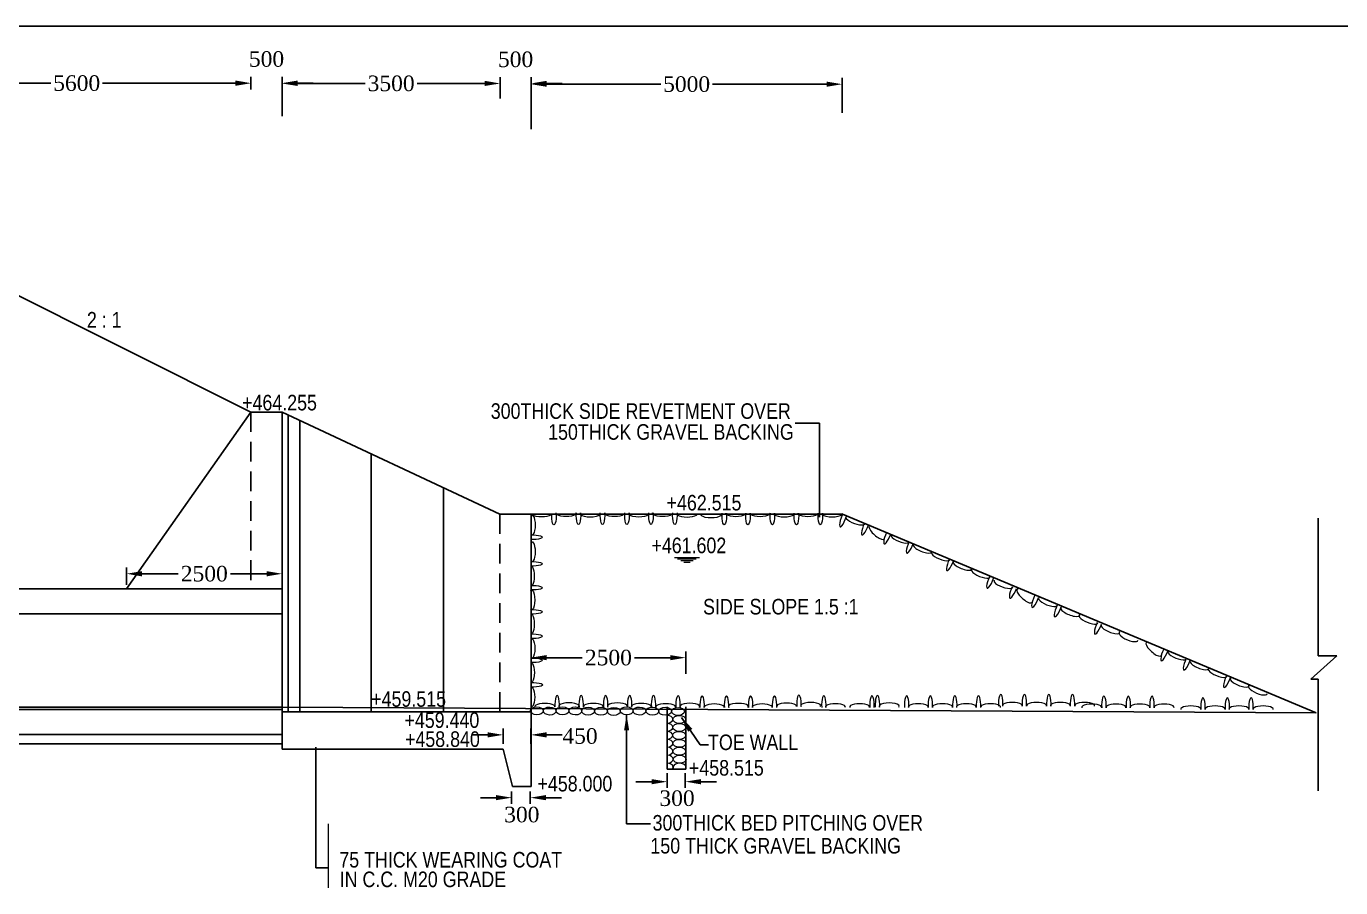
# Model space of a CAD drawing. Header units: millimetres. Extents: x 80 to 7279, y -662 to 1358.
# Drawn here: x 6059.9 to 6271.1, y 1219.4 to 1357.8 of the extents above; entities that cross this region are included whole.
import ezdxf
from ezdxf.enums import TextEntityAlignment as Align

# ---------------------------------------------------------------- set-up
doc = ezdxf.new("R2010")
doc.units = ezdxf.units.MM
doc.linetypes.add('DASHED', pattern=[19.05, 12.7, -6.35])
doc.layers.add('TEXT_GENERAL', color=4, linetype='Continuous')
doc.styles.add('ARIAL NARROW', font='ARIALN.TTF')
doc.styles.get("Standard").update_dxf_attribs({"font": 'times.ttf', "height": 2.5})
doc.styles.add('TNR_2.5', font='times.ttf', dxfattribs={"height": 2.5})
doc.dimstyles.new('STANDARD$7', dxfattribs={"dimtxt": 2, "dimasz": 2, "dimexe": 1.25, "dimexo": 0.625, "dimtad": 1, "dimdec": 0, "dimlfac": 0.5, "dimdsep": 46, "dimtxsty": 'Standard', "dimcen": 2.5, "dimadec": 0, "dimazin": 0, "dimtfac": 1, "dimtdec": 0, "dimtmove": 0, "dimatfit": 3, "dimfxl": 1, "dimtolj": 1, "dimtzin": 0, "dimarcsym": 0})
doc.dimstyles.new('STYLE_ESH', dxfattribs={"dimtxt": 2.5, "dimasz": 2.5, "dimexe": 1, "dimexo": 0.625, "dimtad": 0, "dimtih": 1, "dimtoh": 1, "dimdec": 0, "dimlfac": 100, "dimzin": 9, "dimdsep": 46, "dimtxsty": 'TNR_2.5', "dimcen": 2.5, "dimadec": 0, "dimazin": 2, "dimtfac": 1, "dimtdec": 0, "dimtofl": 0, "dimtmove": 2, "dimatfit": 3, "dimfxl": 1, "dimarcsym": 0})

# ---------------------------------------------------------------- blocks, each defined once
blk = doc.blocks.new('*D123')
at = {"color": 0, "lineweight": -2, "transparency": 16777216}
for p, q in [((6096.04, 1347.68), (6096.04, 1349.7)), ((6101.04, 1347.68), (6101.04, 1349.7)), ((6093.54, 1348.7), (6091.04, 1348.7)), ((6103.54, 1348.7), (6106.04, 1348.7))]:
    blk.add_line(p, q, dxfattribs=at)
at = {"color": 0, "transparency": 16777216}
for points in [[(6093.54, 1349.12), (6093.54, 1348.29), (6096.04, 1348.7)], [(6103.54, 1349.12), (6103.54, 1348.29), (6101.04, 1348.7)]]:
    blk.add_solid(points, dxfattribs=at)
at = {"layer": 'Defpoints', "color": 0, "transparency": 16777216}
for p in [(6096.04, 1348.7), (6096.04, 1347.05), (6101.04, 1347.05)]:
    blk.add_point(p, dxfattribs=at)
at = {"color": 0, "transparency": 16777216, "insert": (6098.54, 1352.56), "char_height": 2.5, "attachment_point": 5, "style": 'TNR_2.5'}
blk.add_mtext('500', dxfattribs=at)
blk = doc.blocks.new('*D124')
at = {"color": 0, "lineweight": -2, "transparency": 16777216}
for p, q in [((6040.04, 1342.49), (6040.04, 1349.69)), ((6096.04, 1347.68), (6096.04, 1349.69)), ((6042.54, 1348.69), (6063.88, 1348.69)), ((6093.54, 1348.69), (6072.2, 1348.69))]:
    blk.add_line(p, q, dxfattribs=at)
at = {"color": 0, "transparency": 16777216}
for points in [[(6042.54, 1349.11), (6042.54, 1348.27), (6040.04, 1348.69)], [(6093.54, 1349.11), (6093.54, 1348.27), (6096.04, 1348.69)]]:
    blk.add_solid(points, dxfattribs=at)
at = {"layer": 'Defpoints', "color": 0, "transparency": 16777216}
for p in [(6040.04, 1348.69), (6096.04, 1347.05), (6040.04, 1341.86)]:
    blk.add_point(p, dxfattribs=at)
at = {"color": 0, "transparency": 16777216, "insert": (6068.04, 1348.69), "char_height": 2.5, "attachment_point": 5, "style": 'TNR_2.5'}
blk.add_mtext('5600', dxfattribs=at)
blk = doc.blocks.new('*D125')
at = {"color": 0, "lineweight": -2, "transparency": 16777216}
for p, q in [((6141.04, 1341.32), (6141.04, 1349.53)), ((6143.54, 1348.53), (6161.88, 1348.53)), ((6188.54, 1348.53), (6170.2, 1348.53)), ((6191.04, 1343.91), (6191.04, 1349.53))]:
    blk.add_line(p, q, dxfattribs=at)
at = {"color": 0, "transparency": 16777216}
for points in [[(6143.54, 1348.95), (6143.54, 1348.12), (6141.04, 1348.53)], [(6188.54, 1348.95), (6188.54, 1348.12), (6191.04, 1348.53)]]:
    blk.add_solid(points, dxfattribs=at)
at = {"layer": 'Defpoints', "color": 0, "transparency": 16777216}
for p in [(6191.04, 1348.53), (6191.04, 1343.28), (6141.04, 1340.7)]:
    blk.add_point(p, dxfattribs=at)
at = {"color": 0, "transparency": 16777216, "insert": (6166.04, 1348.53), "char_height": 2.5, "attachment_point": 5, "style": 'TNR_2.5'}
blk.add_mtext('5000', dxfattribs=at)
blk = doc.blocks.new('*D128')
at = {"color": 0, "lineweight": -2, "transparency": 16777216}
for p, q in [((6141.05, 1253.83), (6141.05, 1257.4)), ((6165.9, 1253.83), (6165.9, 1257.4)), ((6143.55, 1256.4), (6149.26, 1256.4)), ((6163.4, 1256.4), (6157.68, 1256.4))]:
    blk.add_line(p, q, dxfattribs=at)
at = {"color": 0, "transparency": 16777216}
for points in [[(6143.55, 1256.82), (6143.55, 1255.99), (6141.05, 1256.4)], [(6163.4, 1256.82), (6163.4, 1255.99), (6165.9, 1256.4)]]:
    blk.add_solid(points, dxfattribs=at)
at = {"layer": 'Defpoints', "color": 0, "transparency": 16777216}
for p in [(6141.05, 1256.4), (6141.05, 1253.21), (6165.9, 1253.21)]:
    blk.add_point(p, dxfattribs=at)
at = {"color": 0, "transparency": 16777216, "insert": (6153.47, 1256.4), "char_height": 2.5, "attachment_point": 5, "style": 'TNR_2.5'}
blk.add_mtext('2500', dxfattribs=at)
blk = doc.blocks.new('*D129')
at = {"color": 0, "lineweight": -2, "transparency": 16777216}
for p, q in [((6162.9, 1237.87), (6162.9, 1235.48)), ((6165.82, 1237.87), (6165.82, 1235.48)), ((6160.4, 1236.48), (6157.9, 1236.48)), ((6168.32, 1236.48), (6170.82, 1236.48))]:
    blk.add_line(p, q, dxfattribs=at)
at = {"color": 0, "transparency": 16777216}
for points in [[(6160.4, 1236.89), (6160.4, 1236.06), (6162.9, 1236.48)], [(6168.32, 1236.89), (6168.32, 1236.06), (6165.82, 1236.48)]]:
    blk.add_solid(points, dxfattribs=at)
at = {"layer": 'Defpoints', "color": 0, "transparency": 16777216}
for p in [(6162.9, 1238.5), (6165.82, 1238.5), (6162.9, 1236.48)]:
    blk.add_point(p, dxfattribs=at)
at = {"color": 0, "transparency": 16777216, "insert": (6164.5, 1233.81), "char_height": 2.5, "attachment_point": 5, "style": 'TNR_2.5'}
blk.add_mtext('300', dxfattribs=at)
blk = doc.blocks.new('*D132')
at = {"color": 0, "lineweight": -2, "transparency": 16777216}
for p, q in [((6076.04, 1268.08), (6076.04, 1270.88)), ((6078.54, 1269.88), (6084.33, 1269.88)), ((6098.54, 1269.88), (6092.75, 1269.88)), ((6101.04, 1268.08), (6101.04, 1270.88))]:
    blk.add_line(p, q, dxfattribs=at)
at = {"color": 0, "transparency": 16777216}
for points in [[(6078.54, 1270.3), (6078.54, 1269.46), (6076.04, 1269.88)], [(6098.54, 1270.3), (6098.54, 1269.46), (6101.04, 1269.88)]]:
    blk.add_solid(points, dxfattribs=at)
at = {"layer": 'Defpoints', "color": 0, "transparency": 16777216}
for p in [(6076.04, 1269.88), (6076.04, 1267.45), (6101.04, 1267.45)]:
    blk.add_point(p, dxfattribs=at)
at = {"color": 0, "transparency": 16777216, "insert": (6088.54, 1269.88), "char_height": 2.5, "attachment_point": 5, "style": 'TNR_2.5'}
blk.add_mtext('2500', dxfattribs=at)
blk = doc.blocks.new('*D134')
at = {"color": 0, "lineweight": -2, "transparency": 16777216}
for p, q in [((6134.05, 1244), (6131.55, 1244)), ((6136.55, 1242.58), (6136.55, 1245)), ((6141.03, 1242.58), (6141.03, 1245)), ((6143.53, 1244), (6146.03, 1244))]:
    blk.add_line(p, q, dxfattribs=at)
at = {"color": 0, "transparency": 16777216}
for points in [[(6134.05, 1244.42), (6134.05, 1243.58), (6136.55, 1244)], [(6143.53, 1244.42), (6143.53, 1243.58), (6141.03, 1244)]]:
    blk.add_solid(points, dxfattribs=at)
at = {"layer": 'Defpoints', "color": 0, "transparency": 16777216}
for p in [(6136.55, 1244), (6136.55, 1241.95), (6141.03, 1241.95)]:
    blk.add_point(p, dxfattribs=at)
at = {"color": 0, "transparency": 16777216, "insert": (6148.91, 1243.8), "char_height": 2.5, "attachment_point": 5, "style": 'TNR_2.5'}
blk.add_mtext('450', dxfattribs=at)
blk = doc.blocks.new('*D133')
at = {"color": 0, "lineweight": -2, "transparency": 16777216}
for p, q in [((6135.42, 1233.91), (6132.92, 1233.91)), ((6137.92, 1234.88), (6137.92, 1232.91)), ((6140.92, 1234.88), (6140.92, 1232.91)), ((6143.42, 1233.91), (6145.92, 1233.91))]:
    blk.add_line(p, q, dxfattribs=at)
at = {"color": 0, "transparency": 16777216}
for points in [[(6135.42, 1234.33), (6135.42, 1233.5), (6137.92, 1233.91)], [(6143.42, 1234.33), (6143.42, 1233.5), (6140.92, 1233.91)]]:
    blk.add_solid(points, dxfattribs=at)
at = {"layer": 'Defpoints', "color": 0, "transparency": 16777216}
for p in [(6137.92, 1235.51), (6140.92, 1235.51), (6140.92, 1233.91)]:
    blk.add_point(p, dxfattribs=at)
at = {"color": 0, "transparency": 16777216, "insert": (6139.56, 1231.18), "char_height": 2.5, "attachment_point": 5, "style": 'TNR_2.5'}
blk.add_mtext('300', dxfattribs=at)
blk = doc.blocks.new('*D162')
at = {"color": 0, "lineweight": -2, "transparency": 16777216}
for p, q in [((6101.04, 1343.37), (6101.04, 1349.65)), ((6136.08, 1346.21), (6136.08, 1349.65)), ((6103.54, 1348.65), (6114.39, 1348.65)), ((6133.58, 1348.65), (6122.74, 1348.65))]:
    blk.add_line(p, q, dxfattribs=at)
at = {"color": 0, "transparency": 16777216}
for points in [[(6103.54, 1349.07), (6103.54, 1348.24), (6101.04, 1348.65)], [(6133.58, 1349.07), (6133.58, 1348.24), (6136.08, 1348.65)]]:
    blk.add_solid(points, dxfattribs=at)
at = {"layer": 'Defpoints', "color": 0, "transparency": 16777216}
for p in [(6136.08, 1348.65), (6136.08, 1345.58), (6101.04, 1342.74)]:
    blk.add_point(p, dxfattribs=at)
at = {"color": 0, "transparency": 16777216, "insert": (6118.56, 1348.65), "char_height": 2.5, "attachment_point": 5, "style": 'TNR_2.5'}
blk.add_mtext('3500', dxfattribs=at)
blk = doc.blocks.new('*D163')
at = {"color": 0, "lineweight": -2, "transparency": 16777216}
for p, q in [((6136.08, 1346.21), (6136.08, 1349.65)), ((6141.04, 1346.17), (6141.04, 1349.65)), ((6133.58, 1348.65), (6131.08, 1348.65)), ((6143.54, 1348.65), (6146.04, 1348.65))]:
    blk.add_line(p, q, dxfattribs=at)
at = {"color": 0, "transparency": 16777216}
for points in [[(6133.58, 1349.07), (6133.58, 1348.24), (6136.08, 1348.65)], [(6143.54, 1349.07), (6143.54, 1348.24), (6141.04, 1348.65)]]:
    blk.add_solid(points, dxfattribs=at)
at = {"layer": 'Defpoints', "color": 0, "transparency": 16777216}
for p in [(6141.04, 1348.65), (6136.08, 1345.58), (6141.04, 1345.54)]:
    blk.add_point(p, dxfattribs=at)
at = {"color": 0, "transparency": 16777216, "insert": (6138.56, 1352.51), "char_height": 2.5, "attachment_point": 5, "style": 'TNR_2.5'}
blk.add_mtext('500', dxfattribs=at)

msp = doc.modelspace()

# ---------------------------------------------------------------- linework, layer by layer
for p, q in [((6439.508, 1357.834), (5276.414, 1357.834)), ((6040.039, 1323.854), (6096.039, 1295.854)), ((6096.039, 1295.854), (6076.039, 1267.454)), ((6096.039, 1295.854), (6101.039, 1295.854)), ((6101.039, 1295.854), (6101.039, 1241.704)), ((6101.039, 1295.854), (6136.039, 1279.454)), ((6102.039, 1295.386), (6102.039, 1247.704)), ((6103.867, 1294.529), (6103.867, 1247.704)), ((6115.331, 1289.157), (6115.331, 1247.704)), ((6126.997, 1283.691), (6126.997, 1247.704)), ((6136.039, 1279.454), (6141.039, 1279.454)), ((6136.085, 1279.454), (6141.085, 1279.454)), ((6141.039, 1279.454), (6141.039, 1247.704)), ((6141.085, 1279.454), (6191.085, 1279.454)), ((6141.085, 1279.454), (6149.158, 1279.454)), ((6191.085, 1279.454), (6267.182, 1247.557)), ((6267.524, 1256.677), (6267.524, 1278.793)), ((6101.039, 1267.454), (5764.039, 1267.454)), ((6101.039, 1263.454), (5764.039, 1263.454)), ((6267.524, 1261.368), (6267.524, 1256.677)), ((6270.524, 1256.677), (6266.349, 1252.935)), ((6267.524, 1256.677), (6270.524, 1256.677)), ((6266.349, 1252.935), (6267.524, 1252.935)), ((6267.524, 1252.935), (6267.524, 1235.002)), ((6267.524, 1242.175), (6267.524, 1252.935)), ((6267.524, 1252.935), (6267.524, 1243.449)), ((6267.524, 1252.935), (6267.524, 1242.175)), ((5475.054, 1248.454), (6101.054, 1248.454)), ((6101.054, 1248.454), (6267.182, 1247.557)), ((6162.899, 1248.497), (6162.899, 1238.497)), ((6165.899, 1248.497), (6165.899, 1238.497)), ((5475.054, 1248.054), (6101.054, 1248.054)), ((6101.054, 1247.704), (6141.039, 1247.704)), ((6137.039, 1247.704), (6141.039, 1247.704)), ((6141.039, 1247.704), (6141.039, 1241.704)), ((5475.054, 1244.054), (6101.054, 1244.054)), ((5475.054, 1242.554), (6101.054, 1242.554)), ((6101.054, 1241.704), (6136.539, 1241.704)), ((6136.539, 1241.704), (6138.039, 1235.704)), ((6141.039, 1241.704), (6141.039, 1235.704)), ((6162.899, 1238.497), (6165.899, 1238.497)), ((6141.039, 1235.704), (6138.039, 1235.704))]:
    msp.add_line(p, q)
at = {"linetype": 'DASHED', "ltscale": 0.25}
for p, q in [((6096.039, 1295.854), (6096.039, 1267.454)), ((6136.039, 1279.454), (6136.039, 1247.704))]:
    msp.add_line(p, q, dxfattribs=at)
at = {"color": 0, "lineweight": 5, "extrusion": (0, 0, -1)}
for centre, major_axis, ratio, start_param, end_param in [((6142.741, 1279.531), (-1.608, 0), 0.3287987, 3.0318989, 6.392879), ((6141.167, 1277.699), (0, -1.608), 0.3287987, 3.0318989, 6.392879), ((6144.718, 1279.237), (0, -1.516), 0.2389838, 4.4780473, 8.0883233), ((6146.678, 1279.59), (-1.608, 0), 0.3287987, 3.0318989, 6.392879), ((6148.655, 1279.296), (0, -1.516), 0.2389838, 4.4780473, 8.0883233), ((6150.551, 1279.499), (1.608, 0), 0.3287987, -0.2845187, 3.4261114), ((6152.522, 1279.312), (0, -1.516), 0.2389838, 4.4780473, 8.0883233), ((6154.47, 1279.606), (-1.608, 0), 0.3287987, 3.0318989, 6.392879), ((6156.447, 1279.312), (0, -1.516), 0.2389838, 4.4780473, 8.0883233), ((6158.343, 1279.516), (1.608, 0), 0.3287987, -0.2845187, 3.4261114), ((6160.313, 1279.312), (0, -1.516), 0.2389838, 4.4780473, 8.0883233), ((6162.171, 1279.606), (-1.608, 0), 0.3287987, 3.0318989, 6.392879), ((6164.148, 1279.312), (0, -1.516), 0.2389838, 4.4780473, 8.0883233), ((6166.099, 1279.461), (-1.608, 0), 0.3287987, 3.0318989, 6.392879), ((6169.972, 1279.371), (1.608, 0), 0.3287987, -0.2845187, 3.4261114), ((6172.083, 1279.282), (0, -1.516), 0.2389838, 4.4780473, 8.0883233), ((6173.94, 1279.576), (-1.608, 0), 0.3287987, 3.0318989, 6.392879), ((6175.888, 1279.282), (0, -1.516), 0.2389838, 4.4780473, 8.0883233), ((6177.836, 1279.576), (-1.608, 0), 0.3287987, 3.0318989, 6.392879), ((6179.813, 1279.282), (0, -1.516), 0.2389838, 4.4780473, 8.0883233), ((6181.709, 1279.485), (1.608, 0), 0.3287987, -0.2845187, 3.4261114), ((6183.679, 1279.282), (0, -1.516), 0.2389838, 4.4780473, 8.0883233), ((6185.536, 1279.576), (-1.608, 0), 0.3287987, 3.0318989, 6.392879), ((6187.513, 1279.282), (0, -1.516), 0.2389838, 4.4780473, 8.0883233), ((6189.409, 1279.485), (1.608, 0), 0.3287987, -0.2845187, 3.4261114), ((6141.317, 1275.748), (1.516, 0), 0.2389838, 4.4780473, 8.0883233), ((6141.167, 1273.421), (0, -1.608), 0.3287987, 3.0318989, 6.392879), ((6141.317, 1271.47), (1.516, 0), 0.2389838, 4.4780473, 8.0883233), ((6141.022, 1269.493), (0, -1.608), 0.3287987, 3.0318989, 6.392879), ((6141.317, 1267.636), (1.516, 0), 0.2389838, 4.4780473, 8.0883233), ((6141.113, 1265.665), (0, 1.608), 0.3287987, -0.2845187, 3.4261114), ((6141.317, 1263.769), (1.516, 0), 0.2389838, 4.4780473, 8.0883233), ((6141.022, 1261.792), (0, -1.608), 0.3287987, 3.0318989, 6.392879), ((6141.317, 1259.845), (1.516, 0), 0.2389838, 4.4780473, 8.0883233), ((6141.129, 1257.873), (0, 1.608), 0.3287987, -0.2845187, 3.4261114), ((6141.333, 1255.978), (1.516, 0), 0.2389838, 4.4780473, 8.0883233), ((6141.039, 1254.001), (0, -1.608), 0.3287987, 3.0318989, 6.392879), ((6141.391, 1252.04), (1.516, 0), 0.2389838, 4.4780473, 8.0883233), ((6141.097, 1250.063), (0, -1.608), 0.3287987, 3.0318989, 6.392879)]:
    msp.add_ellipse(centre, major_axis=major_axis, ratio=ratio, start_param=start_param, end_param=end_param, dxfattribs=at)
at = {"color": 0, "lineweight": 5}
for centre, major_axis, ratio, start_param, end_param in [((6191.227, 1278.832), (-0.511, -1.428), 0.2389838, 4.4780473, 8.0883233), ((6193.163, 1278.452), (1.514, -0.542), 0.3287987, 3.0318989, 6.392879), ((6194.791, 1277.539), (-0.577, -1.402), 0.2389838, 4.4780473, 8.0883233), ((6196.572, 1276.52), (-1.203, 1.067), 0.3287987, -0.2845187, 3.4261114), ((6198.366, 1276.068), (-0.577, -1.402), 0.2389838, 4.4780473, 8.0883233), ((6200.306, 1275.588), (1.487, -0.612), 0.3287987, 3.0318989, 6.392879), ((6201.995, 1274.574), (-0.577, -1.402), 0.2389838, 4.4780473, 8.0883233), ((6203.89, 1273.997), (-1.487, 0.612), 0.3287987, -0.2845187, 3.4261114), ((6206.844, 1272.763), (1.487, -0.612), 0.3287987, 3.0318989, 6.392879), ((6208.449, 1271.785), (-0.577, -1.402), 0.2389838, 4.4780473, 8.0883233), ((6210.349, 1271.223), (-1.487, 0.612), 0.3287987, -0.2845187, 3.4261114), ((6213.291, 1269.947), (1.487, -0.612), 0.3287987, 3.0318989, 6.392879), ((6214.897, 1268.969), (-0.577, -1.402), 0.2389838, 4.4780473, 8.0883233), ((6216.931, 1268.259), (1.514, -0.542), 0.3287987, 3.0318989, 6.392879), ((6218.559, 1267.347), (-0.577, -1.402), 0.2389838, 4.4780473, 8.0883233), ((6220.341, 1266.328), (-1.203, 1.067), 0.3287987, -0.2845187, 3.4261114), ((6222.135, 1265.876), (-0.577, -1.402), 0.2389838, 4.4780473, 8.0883233), ((6224.075, 1265.395), (1.487, -0.612), 0.3287987, 3.0318989, 6.392879), ((6225.764, 1264.382), (-0.577, -1.402), 0.2389838, 4.4780473, 8.0883233), ((6227.658, 1263.805), (-1.487, 0.612), 0.3287987, -0.2845187, 3.4261114), ((6230.612, 1262.571), (1.487, -0.612), 0.3287987, 3.0318989, 6.392879), ((6232.218, 1261.592), (-0.577, -1.402), 0.2389838, 4.4780473, 8.0883233), ((6234.118, 1261.031), (-1.487, 0.612), 0.3287987, -0.2845187, 3.4261114), ((6237.06, 1259.755), (1.487, -0.612), 0.3287987, 3.0318989, 6.392879), ((6241.087, 1257.765), (-1.203, 1.067), 0.3287987, -0.2845187, 3.4261114), ((6242.881, 1257.313), (-0.577, -1.402), 0.2389838, 4.4780473, 8.0883233), ((6244.821, 1256.833), (1.487, -0.612), 0.3287987, 3.0318989, 6.392879), ((6246.51, 1255.819), (-0.577, -1.402), 0.2389838, 4.4780473, 8.0883233), ((6248.404, 1255.243), (-1.487, 0.612), 0.3287987, -0.2845187, 3.4261114), ((6251.359, 1254.009), (1.487, -0.612), 0.3287987, 3.0318989, 6.392879), ((6252.964, 1253.03), (-0.577, -1.402), 0.2389838, 4.4780473, 8.0883233), ((6254.864, 1252.468), (-1.487, 0.612), 0.3287987, -0.2845187, 3.4261114), ((6145.231, 1248.831), (0, 1.516), 0.2389838, 4.4780473, 8.0883233), ((6149.098, 1248.814), (0, 1.516), 0.2389838, 4.4780473, 8.0883233), ((6153.023, 1248.814), (0, 1.516), 0.2389838, 4.4780473, 8.0883233), ((6156.889, 1248.814), (0, 1.516), 0.2389838, 4.4780473, 8.0883233), ((6160.723, 1248.814), (0, 1.516), 0.2389838, 4.4780473, 8.0883233), ((6164.661, 1248.756), (0, 1.516), 0.2389838, 4.4780473, 8.0883233), ((6168.528, 1248.74), (0, 1.516), 0.2389838, 4.4780473, 8.0883233), ((6172.453, 1248.74), (0, 1.516), 0.2389838, 4.4780473, 8.0883233), ((6176.319, 1248.74), (0, 1.516), 0.2389838, 4.4780473, 8.0883233), ((6180.153, 1248.74), (0, 1.516), 0.2389838, 4.4780473, 8.0883233), ((6184.081, 1248.884), (0, 1.516), 0.2389838, 4.4780473, 8.0883233), ((6188.089, 1248.77), (0, 1.516), 0.2389838, 4.4780473, 8.0883233), ((6195.818, 1248.77), (0, 1.516), 0.2389838, 4.4780473, 8.0883233), ((6196.696, 1248.815), (0, 1.516), 0.2389838, 4.4780473, 8.0883233), ((6201.396, 1248.759), (0, 1.516), 0.2389838, 4.4780473, 8.0883233), ((6205.201, 1248.759), (0, 1.516), 0.2389838, 4.4780473, 8.0883233), ((6209.126, 1248.759), (0, 1.516), 0.2389838, 4.4780473, 8.0883233), ((6212.931, 1248.759), (0, 1.516), 0.2389838, 4.4780473, 8.0883233), ((6216.505, 1248.985), (0, 1.516), 0.2389838, 4.4780473, 8.0883233), ((6220.31, 1248.985), (0, 1.516), 0.2389838, 4.4780473, 8.0883233), ((6224.235, 1248.985), (0, 1.516), 0.2389838, 4.4780473, 8.0883233), ((6228.04, 1248.985), (0, 1.516), 0.2389838, 4.4780473, 8.0883233), ((6233.083, 1248.703), (0, 1.516), 0.2389838, 4.4780473, 8.0883233), ((6237.008, 1248.703), (0, 1.516), 0.2389838, 4.4780473, 8.0883233), ((6240.813, 1248.703), (0, 1.516), 0.2389838, 4.4780473, 8.0883233), ((6257.806, 1251.193), (1.487, -0.612), 0.3287987, 3.0318989, 6.392879), ((6143.254, 1248.536), (-1.608, 0), 0.3287987, 3.0318989, 6.392879), ((6147.127, 1248.627), (1.608, 0), 0.3287987, -0.2845187, 3.4261114), ((6151.046, 1248.52), (-1.608, 0), 0.3287987, 3.0318989, 6.392879), ((6154.919, 1248.611), (1.608, 0), 0.3287987, -0.2845187, 3.4261114), ((6158.746, 1248.52), (-1.608, 0), 0.3287987, 3.0318989, 6.392879), ((6162.684, 1248.462), (-1.608, 0), 0.3287987, 3.0318989, 6.392879), ((6166.557, 1248.552), (1.608, 0), 0.3287987, -0.2845187, 3.4261114), ((6170.476, 1248.445), (-1.608, 0), 0.3287987, 3.0318989, 6.392879), ((6174.348, 1248.536), (1.608, 0), 0.3287987, -0.2845187, 3.4261114), ((6178.176, 1248.445), (-1.608, 0), 0.3287987, 3.0318989, 6.392879), ((6182.104, 1248.59), (-1.608, 0), 0.3287987, 3.0318989, 6.392879), ((6185.977, 1248.681), (1.608, 0), 0.3287987, -0.2845187, 3.4261114), ((6189.946, 1248.475), (-1.608, 0), 0.3287987, 3.0318989, 6.392879), ((6193.841, 1248.475), (-1.608, 0), 0.3287987, 3.0318989, 6.392879), ((6198.592, 1248.611), (1.608, 0), 0.3287987, -0.2845187, 3.4261114), ((6203.254, 1248.465), (-1.608, 0), 0.3287987, 3.0318989, 6.392879), ((6207.149, 1248.465), (-1.608, 0), 0.3287987, 3.0318989, 6.392879), ((6210.983, 1248.465), (-1.608, 0), 0.3287987, 3.0318989, 6.392879), ((6214.879, 1248.465), (-1.608, 0), 0.3287987, 3.0318989, 6.392879), ((6218.362, 1248.69), (-1.608, 0), 0.3287987, 3.0318989, 6.392879), ((6222.258, 1248.69), (-1.608, 0), 0.3287987, 3.0318989, 6.392879), ((6226.092, 1248.69), (-1.608, 0), 0.3287987, 3.0318989, 6.392879), ((6229.987, 1248.69), (-1.608, 0), 0.3287987, 3.0318989, 6.392879), ((6231.135, 1248.409), (-1.608, 0), 0.3287987, 3.0318989, 6.392879), ((6235.031, 1248.409), (-1.608, 0), 0.3287987, 3.0318989, 6.392879), ((6238.865, 1248.409), (-1.608, 0), 0.3287987, 3.0318989, 6.392879), ((6242.761, 1248.409), (-1.608, 0), 0.3287987, 3.0318989, 6.392879), ((6247.05, 1248.127), (-1.608, 0), 0.3287987, 3.0318989, 6.392879), ((6248.998, 1248.422), (0, 1.516), 0.2389838, 4.4780473, 8.0883233), ((6250.945, 1248.127), (-1.608, 0), 0.3287987, 3.0318989, 6.392879), ((6252.922, 1248.422), (0, 1.516), 0.2389838, 4.4780473, 8.0883233), ((6254.779, 1248.127), (-1.608, 0), 0.3287987, 3.0318989, 6.392879), ((6256.727, 1248.422), (0, 1.516), 0.2389838, 4.4780473, 8.0883233), ((6258.675, 1248.127), (-1.608, 0), 0.3287987, 3.0318989, 6.392879)]:
    msp.add_ellipse(centre, major_axis=major_axis, ratio=ratio, start_param=start_param, end_param=end_param, dxfattribs=at)
at = {"layer": 'TEXT_GENERAL', "color": 0, "lineweight": 5}
for p, q in [((6168.085, 1272.454), (6164.085, 1272.454)), ((6167.585, 1272.204), (6164.585, 1272.204)), ((6167.085, 1271.954), (6165.085, 1271.954)), ((6166.585, 1271.704), (6165.585, 1271.704)), ((6108.465, 1229.713), (6108.465, 1219.445))]:
    msp.add_line(p, q, dxfattribs=at)
for centre in [(6141.962, 1247.856), (6144.024, 1247.832), (6146.087, 1247.856), (6148.149, 1247.836), (6150.211, 1247.814), (6152.274, 1247.793), (6154.336, 1247.769), (6156.399, 1247.856), (6158.461, 1247.832), (6160.523, 1247.812), (6162.586, 1247.788), (6164.648, 1247.768), (6164.868, 1246.485), (6164.838, 1243.921), (6164.853, 1245.203), (6164.868, 1242.639), (6164.868, 1241.361), (6164.919, 1240.079)]:
    msp.add_ellipse(centre, major_axis=(-1.031, 0.012), ratio=0.6217282, dxfattribs=at)
for centre, start_param, end_param in [((6162.805, 1246.505), 1.6689024, 4.6286355), ((6162.776, 1243.941), 1.6689024, 4.6286355), ((6162.79, 1245.223), 1.6689024, 4.6286355), ((6162.805, 1242.659), 1.6689024, 4.6286355), ((6162.805, 1241.381), 1.6689024, 4.6286355), ((6162.857, 1240.1), 1.6689024, 4.6286355), ((6162.842, 1238.817), 2.6375907, 4.6286355), ((6164.904, 1238.797), 2.6735512, 6.7883534)]:
    msp.add_ellipse(centre, major_axis=(-1.031, 0.012), ratio=0.6217282, start_param=start_param, end_param=end_param, dxfattribs=at)

# ---------------------------------------------------------------- texts
at = {"layer": 'TEXT_GENERAL', "color": 0, "lineweight": 5, "style": 'ARIAL NARROW'}
for s, p in [('2 : 1', (6072.465, 1310.705)), ('+464.255', (6100.625, 1297.379)), ('+462.515', (6168.829, 1281.3)), ('+458.515', (6172.42, 1238.702))]:
    msp.add_text(s, height=2.5, dxfattribs=at).set_placement(p, align=Align.MIDDLE)
for s, p in [('300THICK SIDE REVETMENT OVER', (6134.568, 1297.27)), ('150THICK GRAVEL BACKING', (6143.786, 1293.913)), ('+461.602', (6160.382, 1275.687)), ('+459.515', (6115.355, 1251.009)), ('+459.440', (6120.703, 1247.618)), ('+458.840', (6120.79, 1244.565)), ('+458.000', (6142.073, 1237.415)), ('300THICK BED PITCHING OVER', (6160.567, 1231.123)), ('150 THICK GRAVEL BACKING', (6160.219, 1227.434)), ('75 THICK WEARING COAT', (6110.236, 1225.188)), ('IN C.C. M20 GRADE', (6110.294, 1222.038))]:
    msp.add_text(s, height=2.5, dxfattribs=at).set_placement(p, align=Align.TOP_LEFT)
for s, p in [('SIDE SLOPE 1.5 :1', (6193.673, 1262.596)), ('TOE WALL', (6183.956, 1240.806))]:
    msp.add_text(s, height=2.5, dxfattribs=at).set_placement(p, align=Align.BOTTOM_RIGHT)

# ---------------------------------------------------------------- dimensions: what is measured, and where the dimension line sits
for base, p1, p2, picture, middle in [((6096.039, 1348.705), (6101.039, 1347.052), (6096.039, 1347.052), '*D123', (6098.539, 1352.56)), ((6040.039, 1348.691), (6096.039, 1347.052), (6040.039, 1341.863), '*D124', (6068.039, 1348.691)), ((6076.039, 1269.88), (6101.039, 1267.454), (6076.039, 1267.454), '*D132', (6088.539, 1269.88))]:
    dim = msp.add_linear_dim(base=base, p1=p1, p2=p2, angle=180, dimstyle='STYLE_ESH')
    dim.commit()
    dim.dimension.update_dxf_attribs({"geometry": picture, "text_midpoint": middle})
for base, p1, p2, text, picture, middle in [((6141.039, 1348.652), (6136.085, 1345.584), (6141.039, 1345.542), '500', '*D163', (6138.562, 1352.507)), ((6136.085, 1348.652), (6101.039, 1342.743), (6136.085, 1345.584), '3500', '*D162', (6118.562, 1348.652))]:
    dim = msp.add_linear_dim(base=base, p1=p1, p2=p2, text=text, dimstyle='STYLE_ESH')
    dim.commit()
    dim.dimension.update_dxf_attribs({"geometry": picture, "text_midpoint": middle})
dim = msp.add_linear_dim(base=(6191.039, 1348.532), p1=(6141.039, 1340.697), p2=(6191.039, 1343.283), dimstyle='STYLE_ESH')
dim.commit()
dim.dimension.update_dxf_attribs({"geometry": '*D125', "text_midpoint": (6166.039, 1348.532)})
dim = msp.add_linear_dim(base=(6141.048, 1256.405), p1=(6165.899, 1253.208), p2=(6141.048, 1253.208), angle=180, text='2500', dimstyle='STYLE_ESH')
dim.commit()
dim.dimension.update_dxf_attribs({"geometry": '*D128', "text_midpoint": (6153.473, 1256.405)})
dim = msp.add_linear_dim(base=(6136.546, 1244), p1=(6141.033, 1241.95), p2=(6136.546, 1241.95), text='450', dimstyle='STYLE_ESH')
dim.commit()
dim.dimension.update_dxf_attribs({"geometry": '*D134', "text_midpoint": (6148.906, 1243.804), "dimtype": 160})
dim = msp.add_linear_dim(base=(6162.899, 1236.477), p1=(6165.821, 1238.497), p2=(6162.899, 1238.497), angle=180, text='300', dimstyle='STYLE_ESH')
dim.commit()
dim.dimension.update_dxf_attribs({"geometry": '*D129', "text_midpoint": (6164.5, 1233.814), "dimtype": 160})
dim = msp.add_linear_dim(base=(6140.921, 1233.914), p1=(6137.921, 1235.507), p2=(6140.921, 1235.507), dimstyle='STYLE_ESH')
dim.commit()
dim.dimension.update_dxf_attribs({"geometry": '*D133', "text_midpoint": (6139.563, 1231.178), "dimtype": 160})

# ---------------------------------------------------------------- leaders
for points in [[(6156.391, 1247.215), (6156.391, 1229.689), (6160.245, 1229.689)], [(6165.211, 1246.8), (6168.201, 1242.424), (6169.565, 1242.424)]]:
    msp.add_leader(points, dimstyle='STYLE_ESH', override={"dimgap": 0.625, "dimtad": 0})
at = {"layer": 'TEXT_GENERAL', "color": 0, "lineweight": 5}
for points in [[(6187.407, 1278.985), (6187.4, 1294.078), (6183.483, 1294.078)], [(6106.471, 1242.05), (6106.471, 1222.645), (6108.465, 1222.645)]]:
    msp.add_leader(points, dimstyle='STANDARD$7', override={"dimscale": 88.888889, "dimtxt": 0.0275, "dimasz": 0.01, "dimexe": 0.012, "dimexo": 0, "dimgap": 0.008, "dimtad": 2, "dimlfac": 1, "dimzin": 1, "dimtxsty": 'ARIAL NARROW', "dimcen": 0.09, "dimtdec": 4, "dimtofl": 0, "dimtmove": 2, "dimtzin": 1}, dxfattribs=at)

doc.saveas('drawing.dxf')
